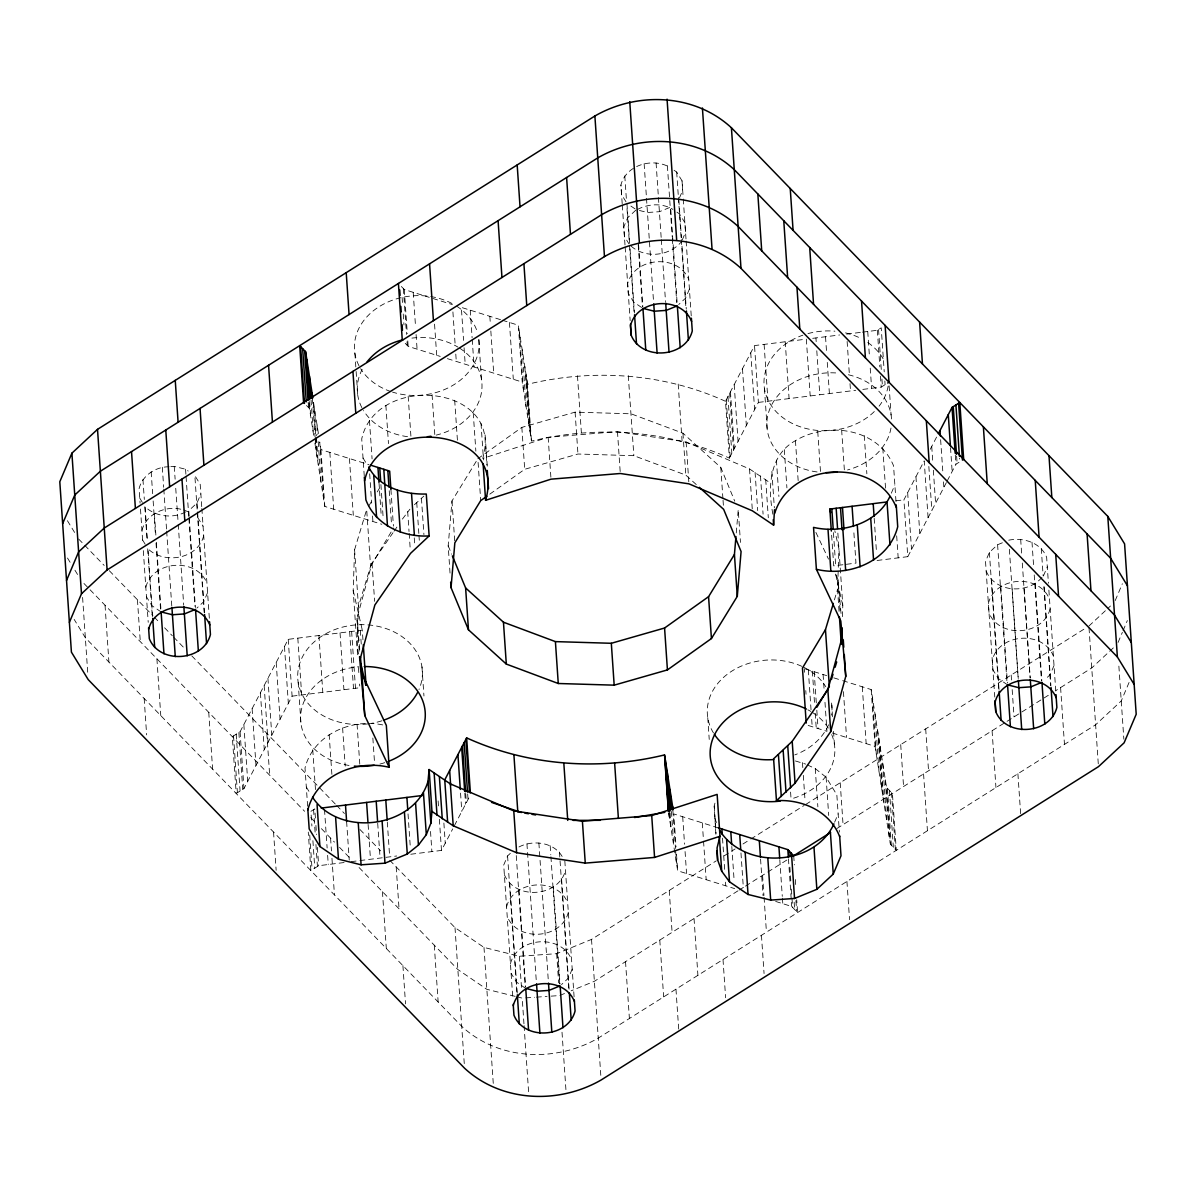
<?xml version="1.0" encoding="UTF-8"?>
<svg xmlns="http://www.w3.org/2000/svg" width="1196" height="1196" viewBox="0 0 1196 1196"><rect width="100%" height="100%" fill="white"/><g stroke="black" fill="none" stroke-linecap="round" stroke-linejoin="round"><path stroke-width="0.75" stroke-dasharray="5 3.75" d="M357.589 654.735L353.194 590.435L354.584 549.771L366.664 509.541L370.551 566.366L358.456 606.596L357.081 647.26L358.725 654.466M839.054 611.395L837.559 589.404L838.247 569.072M838.306 567.233L838.934 548.74L834.808 530.71M842.433 616.658L842.806 605.565L837.663 530.262M450.04 573.078L448.186 545.765L451.983 500.945L476.89 460.31M736.258 532.953L738.231 509.646L740.474 542.431M772.885 514.235C767.772 487.908 768.893 455.272 795.445 440.666C827.677 421.201 878.178 428.213 893.562 465.782L896.103 503.068M364.272 476.202L361.73 438.917C375.993 372.27 504.413 384.469 482.736 458.427L548.157 437.288L617.465 431.607L686.1 441.967L749.518 468.922L770.762 483.274M715.866 834.27L714.206 806.059L715.044 802.725M359.189 651.162L356.961 618.377L372.016 563.092L392.991 532.743M834.404 599.899L837.559 589.404M169.129 466.769C155.869 466.649 142.354 475.305 139.095 488.581L140.082 503.142M141.95 530.456C146.091 513.652 166.095 505.101 181.956 509.511M145.822 587.281C152.52 560.281 196.548 557.231 206.938 583.065M189.162 516.134L188.789 510.662L196.981 503.038L200.853 493.903M203.709 535.778C197.639 559.145 164.39 564.691 147.96 548.785L152.58 616.538M207.581 592.603L203.709 601.752L196.877 608.106M382.72 724.926C351.056 718.123 313.232 734.897 305.01 767.967L307.626 806.209M622.189 203.664L620.918 185.021C626.016 164.704 653.21 157.214 670.029 167.5M679.463 197.968L682.677 190.343L682.034 180.82L676.667 172.03L671.36 168.412M682.318 239.858L685.532 232.233L684.889 222.695L679.522 213.905L674.215 210.287M689.419 289.058L685.547 298.193L678.715 304.546M510.318 853.361L507.582 855.902L503.71 865.052L512.83 998.78M506.566 906.927C513.278 879.927 557.306 876.877 567.681 902.726M510.438 963.752C517.15 936.752 561.178 933.702 571.553 959.551M504.353 874.575C514.743 900.424 558.771 897.374 565.484 870.374M568.339 912.249C561.627 939.264 517.599 942.313 507.209 916.465M572.211 969.074L568.339 978.223L561.507 984.577M891.334 493.171L894.862 484.858M834.629 822.205L838.142 813.893M1002.383 542.775L997.599 544.733L989.391 552.358L985.519 561.507L994.773 697.059M1043.42 575.964L1047.292 566.829M1050.148 608.704C1043.435 635.719 999.408 638.769 989.032 612.92L988.374 603.397C995.087 576.382 1039.115 573.333 1049.505 599.181M1054.02 665.529L1050.148 674.679L1044.691 679.762M1115.225 600.556L1122.341 583.753M1118.081 642.446L1122.356 632.355M1123.059 630.666L1127.335 620.589M1129.069 682.453L1121.25 700.946L1095.626 724.776L598.254 1038.113C555.662 1062.646 498.597 1060.433 461.731 1026.347L85.35 637.737L74.167 619.408M288.221 639.337L292.093 696.162L243.954 788.583L236.195 793.471L232.323 736.661L240.082 731.758L288.221 639.337L362.298 630.113L363.046 641.116M410.781 854.243L441.488 850.416L452.701 828.903M454.36 825.718L470.506 794.712M502.305 320.214L518.346 325.237L522.218 382.062L531.473 441.085C597.178 425.193 667.577 430.022 729.366 458.128L725.494 401.303L754.512 345.584L804.564 339.35M729.366 458.128L758.384 402.409L754.512 345.584M877.072 560.476L907.779 556.663L903.907 499.838L924.209 460.849L928.081 517.674M930.234 449.292L937.529 435.284M907.779 556.663L946.365 482.586M947.187 480.986L955.918 464.242L959.805 461.791L959.551 458.128M368.592 506.342L372.419 499.943M377.218 491.93L381.046 485.531M370.551 566.366L393.559 527.959M394.037 531.218L397.192 526.659M402.424 519.079L409.899 509.197M414.429 504.712L423.862 496.116M635.838 210.152L627.646 217.762L623.774 226.911L624.417 236.449L628.902 243.775M986.177 571.045C995.117 592.738 1027.887 594.487 1042.06 577.234M1088.898 626.061L1110.471 605.998M1113.327 647.888L1091.754 667.951L1055.933 690.511M477.847 458.741L521.845 427.391L575.097 412.142L631.01 413.801L682.961 433.206L720.799 467.472L734.748 501.214M489.807 494.142L524.7 469.281L577.952 454.017L633.865 455.691L685.816 475.096L696.625 484.888M862.466 332.144L877.341 330.29L881.228 327.839L884.233 371.836M862.824 389.403L881.213 387.115L887.776 382.989M344.089 862.54L318.659 865.71L310.885 870.598L308.269 832.117M389.717 860.238L455.003 927.648L483.991 947.426L519.348 956.232L556.648 953.69L591.527 939.398L716.299 860.806M724.133 855.858L735.121 848.936M742.955 844.002L749.234 840.055M750.804 839.054L804.131 805.461M805.7 804.474L1085.789 628.02M737.977 890.826L594.382 981.288L571.135 990.811M739.203 890.048L744.241 886.879M745.437 886.131L767.234 872.392M767.772 872.048L788.164 859.206M836.796 828.574L1049.789 694.383M637.438 209.494C648.187 203.709 662.33 202.857 672.885 209.39M185.604 511.963C172.702 518.84 155.929 516.732 145.105 506.895L147.467 541.504M518.959 846.977C532.848 839.607 553.793 842.163 562.135 856.441M564.497 993.532L559.504 995.565L548.844 996.298M725.494 401.303C663.705 373.197 593.306 368.368 527.586 384.275L518.346 325.237M812.727 338.333L839.592 334.985M846.633 334.118L860.701 332.368M758.384 402.409L855.783 390.285M895.909 500.825L903.907 499.838M842.941 564.736L833.717 565.872L831.474 532.878M846.364 564.303L855.962 563.107L853.705 530.112M292.093 696.162L359.846 687.73L359.592 684.067M351.131 861.673L358.157 860.791M359.921 860.567L396.713 855.992M170.834 466.664L174.242 466.425L185.559 469.236L188.206 471.045M1008.751 540.173C1023.342 537.183 1040.774 542.55 1046.65 557.291L1048.414 583.214M525.762 997.883L534.642 997.27M536.421 997.15L547.08 996.418M795.4 760.955L805.656 764.095M639.441 210.481L647.514 212.499L659.459 211.692L670.612 207.117L677.22 303.993M183.571 509.915L191.061 512.935M515.132 996.358L486.847 989.316L457.859 969.522L358.935 867.399M516.896 996.806L522.204 998.122L523.953 1023.776M401.363 286.502L404.293 289.537L429.244 297.341M432.803 298.462L452.417 304.591M500.526 319.661L461.327 307.387L463.57 340.382M405.235 343.327L408.165 346.362L440.248 356.408M447.379 358.636L522.218 382.062M323.608 498.792L319.721 441.967L320.932 449.606L369.041 464.676M314.877 443.118L324.804 506.431L381.823 524.282M805.626 669.042L826.645 675.62M833.776 677.848L840.908 680.09M842.687 680.644L871.196 689.569L886.535 787.446L890.407 844.271L896.297 850.341L892.425 793.531L886.535 787.446M808.167 725.449L826.959 731.324L824.836 700.168M832.311 732.999L875.068 746.394L890.407 844.271M718.333 827.886L673.782 813.938L676.039 846.932M668.654 813.325L677.654 870.763L734.673 888.613M775.666 901.44L791.707 906.463L797.583 912.533L796.715 899.706M807.255 764.857L815.253 768.594L826.107 777.236L836.841 794.832L839.383 832.102M630.905 206.071L636.212 209.689M631.114 246.137C645.481 258.859 669.775 256.288 681.675 241.383L686.28 309.121M641.609 307.492L633.671 302.065L628.289 293.259L627.646 283.736C634.358 256.721 678.386 253.672 688.761 279.52M1007.555 684.874L998.271 678.536L992.904 669.745L992.261 660.207C998.959 633.207 1042.987 630.157 1053.377 656.006M161.116 611.933L151.832 605.61L146.465 596.819M525.732 988.419L516.463 982.08L511.096 973.29M306.52 405.504L309.465 408.554L313.83 436.376M78.622 539.022L104.187 565.424M109.299 570.701L152.953 615.776M154.254 617.106L159.427 622.458M164.6 627.795L172.359 635.809M173.659 637.154L184.005 647.843M191.764 655.856L335.388 804.131M336.674 805.476L344.433 813.489M359.966 829.516L380.672 850.894M83.959 583.469L304.591 811.292M310.736 817.63L315.699 822.743M321.41 828.649L334.476 842.134M339.529 847.351L351.325 859.535M626.046 201.885L621.561 194.559L620.918 185.021M363.031 457.993L367.501 465.319M197.699 517.464L203.066 526.255M139.738 498.104L144.208 505.43M306.326 787.043L310.796 794.368M142.593 539.994L147.063 547.32M67.425 520.709L74.885 532.923M67.484 558.009L71.222 564.108M74.944 570.223L77.74 574.798M815.896 532.399L828.499 559.1M835.585 574.125L837.948 579.133L841.102 614.161M448.186 545.765L451.669 554.197M714.745 817.885L717.69 826.062M835.78 574.902L842.806 605.565M353.194 590.435L362.298 630.113M318.405 433.55L313.262 400.66L315.624 435.494M356.961 618.377L359.936 651.566M1118.873 666.112L1123.851 739.188M1089.018 627.885L1098.347 764.842M1060.598 687.565L1064.47 744.39M1048.877 590.077L1055.889 692.843M1044.168 586.892L1050.895 685.607M1041.268 548.501L1043.136 575.814M1043.884 586.743L1050.611 685.458M1035.228 583.588L1041.836 680.464M1031.998 542.177L1033.613 565.843M1034.226 574.947L1041.462 680.943M1024.075 588.163L1030.175 677.698M1020.681 539.351L1021.683 553.927M1022.296 563.032L1030.145 678.117M1012.13 588.985L1018.245 678.521M1009.364 549.278L1018.215 678.939M1011.173 675.022L1011.547 680.494M1012.175 689.599L1014.029 716.912M1017.901 773.737L1020.637 813.788M1000.828 586.16L1007.436 683.036M997.599 544.733L1007.062 683.514M991.544 579.836L999.019 689.464M989.391 552.358L998.735 689.315M992.082 730.741L995.954 787.566M956.621 456.139L957.129 463.48M955.29 455.078L955.918 464.242M950.521 447.633L952.151 471.463M940.624 439.694L942.882 472.674M943.509 481.853L943.883 487.34M931.729 446.407L932.731 461.073M933.358 470.237L935.601 503.232M928.843 466.455L931.848 510.453M915.942 476.726L919.814 533.551M925.689 728.872L928.545 770.762M907.659 492.617L911.531 549.442M923.566 773.902L927.438 830.727M889.106 385.874L891.095 415.012M896.686 535.853L898.181 557.859M884.846 381.001L885.1 384.664M878.552 329.528L881.303 369.848M881.93 379.012L882.424 386.353M877.341 330.29L879.837 366.948M880.465 376.112L881.213 387.115M882.812 448.201L885.548 488.267M900.708 744.615L903.563 786.505M867.743 331.486L869.492 357.156M870.24 368.144L871.615 388.311M874.186 518.317L876.563 553.15M891.498 792.574L895.37 849.399M889.48 790.496L893.352 847.306M864.26 435.538L866.861 473.78M887.462 788.403L891.334 845.228M885.339 779.807L889.211 836.632M882.708 762.988L886.58 819.798M880.062 746.155L883.934 802.979M878.866 738.515L882.738 795.34M877.67 730.861L881.542 787.686M875.038 714.042L878.911 770.867M872.392 697.208L876.279 754.033M871.196 689.569L875.068 746.394M847.127 341.443L849.504 376.277M850.012 383.602L850.505 390.943M862.286 686.773L866.158 743.598M841.64 429.902L844.361 469.968M825.524 336.749L826.526 351.415M827.273 362.403L829.396 393.559M837.948 579.133L840.31 613.727M833.448 532.639L835.69 565.633M843.434 691.647L846.559 737.469M815.926 337.945L816.18 341.608M816.793 350.772L819.798 394.755M817.75 431.532L820.486 471.598M840.205 782.737L843.06 824.612M846.932 881.437L849.549 919.679M832.521 716.733L831.534 702.157A62.431 49.858 -3.9 0 1 831.414 715.193M833.522 731.294L834.389 744.047M806.328 339.126L810.2 395.951M823.087 674.499L824.089 689.165M826.107 777.236L828.708 815.478M814.177 671.718L816.3 702.874M816.808 710.215L818.049 728.543M812.353 671.15L814.715 705.969M815.223 713.294L816.225 727.96M795.445 440.666L798.166 480.732M815.253 768.594L817.87 806.837M808.317 669.88L811.067 710.2M811.695 719.379L812.189 726.705M785.219 341.757L789.091 398.582M804.28 668.624L804.534 672.287M805.79 690.615L806.029 694.278M784.307 449.621L786.908 487.863M802.456 762.6L802.83 768.071M803.323 775.352L805.058 800.842M776.413 460.056L778.895 496.49M764.109 344.388L767.982 401.213M771.869 471.463L774.35 507.881M764.453 388.536L767.309 430.411M790.586 792.096L790.96 797.568M793.71 855.708L794.338 864.872M795.34 879.538L795.833 886.879M795.908 900.588L796.671 911.591M765.709 479.536L768.31 517.778M794.144 902.173L794.637 909.498M789.868 867.085L790.87 881.751M791.378 889.077L791.872 896.417M791.991 898.241L792.619 907.405M788.448 858.803L791.707 906.463M760.477 475.888L763.078 514.13M750.744 352.805L754.616 409.63M755.08 472.36L757.696 510.602M779.792 859.685L782.289 896.342M782.423 898.181L782.797 903.668M749.518 468.922L752.254 508.988M742.477 368.682L746.349 425.507M734.195 384.574L738.067 441.399M730.442 391.795L734.314 448.62M729.665 393.275L733.537 450.1M762.57 875.337L763.945 895.49M764.065 897.329L766.442 932.162M760.566 859.042L763.063 895.699M727.96 396.549L731.832 453.374M726.256 399.808L730.128 456.633M761.448 935.302L764.065 973.544M720.799 467.472L722.907 498.433M723.042 500.257L723.655 509.361M740.967 852.912L743.344 887.731M731.803 846.454L734.18 881.288M682.034 180.82L683.185 197.639M683.275 199.029L686.041 239.559M686.13 241.024L691.243 315.938M722.519 838.172L724.641 869.328M725.524 882.155L725.763 885.817M678.82 199.493L681.421 237.735M676.667 172.03L678.282 195.696M678.401 197.519L681.137 237.735M681.272 239.574L685.996 308.972M714.206 806.059L716.06 833.373M707.748 717.57L709.228 739.427M723.012 959.506L725.628 997.748M667.383 165.691L672.242 236.913M672.361 238.737L676.727 302.648M686.1 441.967L688.821 482.033M682.961 433.206L685.816 475.096M678.192 384.065L682.064 440.875M702.291 822.863L703.412 839.368M703.547 841.192L706.163 879.688M656.081 162.88L658.308 195.651M658.428 197.475L661.179 237.75M661.298 239.589L665.529 301.646M644.136 163.688L646.378 196.473M646.498 198.297L653.599 302.468M694.039 918.498L697.911 975.323M682.692 816.733L684.561 844.227M685.069 851.552L686.564 873.558M638.574 244.283L642.82 306.55M638.216 244.971L642.446 307.028M676.532 854.258L677.654 870.763M672.84 809.961L675.456 848.457M675.591 850.281L676.458 863.108M671.449 811.471L673.826 846.29M670.059 812.966L671.18 829.471M669.356 812.652L669.984 821.816M669.237 812.906L669.745 820.247M668.953 813.116L669.207 816.778M626.928 203.35L629.664 243.416M630.038 248.903L634.403 312.978M624.79 175.887L626.525 201.376M627.018 208.657L629.395 243.431M629.515 245.27L634.119 312.829M669.237 890.452L672.092 932.327M675.964 989.152L678.7 1029.218M622.279 205.054L625.045 245.614M625.149 247.079L630.157 320.588M628.274 375.619L633.865 455.691M659.788 940.086L663.66 996.911M617.465 431.607L620.186 471.673M625.523 961.674L629.395 1018.484M577.474 375.768L581.361 432.578M575.097 412.142L577.952 454.017M591.527 939.398L600.99 1078.179M548.157 437.288L550.893 477.354M564.826 860.836L574.155 997.793M561.612 879.509L569.087 989.152M527.346 382.69L531.473 441.085M559.459 852.045L568.788 989.002M526.808 379.222L530.68 436.047M526.016 374.184L530.127 432.578M524.82 366.529L528.692 423.354M522.174 349.71L526.046 406.535M519.542 332.892L523.414 389.702M521.845 427.391L524.7 469.281M553.404 887.133L560.012 984.009M550.175 845.722L550.803 854.826M550.922 856.65L559.638 984.487M556.648 953.69L558.637 982.828M562.015 1032.238L565.992 1090.632M509.436 322.442L513.308 379.267M538.873 842.896L548.351 981.243M526.928 843.718L536.391 982.484M489.837 316.312L490.33 323.638M490.838 330.978L493.709 373.137M519.004 889.704L525.612 986.58M516.268 855.574L525.238 987.059M478.789 339.649L481.525 379.715M485.128 434.94L487.49 469.55M485.666 446.766L486.907 464.975M519.348 956.232L521.576 989.017M524.072 1025.615L528.811 1095.013M481.016 423.489L483.498 459.907M509.735 883.381L517.33 994.833M470.237 310.183L472.106 337.676M472.226 339.5L474.109 366.993M507.582 855.902L517.046 994.683M478.101 462.389L480.702 500.631M473.242 412.919L475.859 451.161M464.063 347.707L465.199 364.212M452.91 311.932L455.287 346.75M455.781 354.091L456.289 361.416M454.689 400.256L457.425 440.307M483.991 947.426L493.455 1086.192M451.983 500.945L454.719 541.011M467.666 793.95L468.04 799.451M434.552 324.131L436.69 355.287M465.707 793.561L466.335 802.725M464.81 793.202L465.558 804.205M460.55 793.098L461.805 811.426M432.07 394.62L434.791 434.671M413.203 292.332L415.58 327.151M416.088 334.491L417.075 349.142M455.003 927.648L464.332 1064.59M443.88 823.027L445.256 843.195M421.44 498.194L423.922 534.612M404.293 289.537L407.298 333.535M407.791 340.86L408.165 346.362M403.381 288.595L406.505 334.417M406.999 341.742L407.253 345.405M438.125 800.931L438.498 806.418M439.366 819.26L441.488 850.416M416.731 502.499L418.839 533.461M418.959 535.27L419.333 540.741M402.11 297.505L402.604 304.831M403.231 313.995L403.979 324.998M408.18 396.25L410.916 436.301M414.25 537.886L414.623 543.343M421.964 666.875L423.952 696.012M430.515 831.444L431.891 851.612M407.672 511.484L409.032 531.517M409.167 533.341L410.273 549.726M434.283 945.199L438.155 1002.009M385.874 405.384L388.476 443.626M390.928 489.463L393.424 526.12M389.223 490.719L391.6 525.552M408.03 813.908L410.288 846.903M380.911 484.53L383.273 519.363M378.953 482.123L381.315 516.956M369.474 420.633L372.076 458.875M369.669 473.84L371.657 503.157M372.539 515.999L372.913 521.501M396.19 866.921L399.045 908.811M402.917 965.635L405.534 1003.878M372.016 563.092L374.632 601.334M387.295 822.041L389.672 856.874M354.883 353.239L356.004 369.639M356.124 371.463L357.739 395.129M372.853 738.007L374.468 761.688M382.436 891.648L386.308 948.473M377.697 823.237L380.074 858.055M349.441 458.531L353.313 515.356M360.325 630.367L361.312 645.033M354.584 549.771L358.456 606.596M358.471 667.562L358.845 673.064M368.099 824.433L370.476 859.251M351.624 631.443L355.496 688.268M357.066 724.238L359.787 764.304M349.636 631.697L353.508 688.522M329.842 452.402L333.714 509.227M340.038 632.893L343.925 689.718M342.609 727.886L345.21 766.128M346.616 821.562L349.247 860.059M320.932 449.606L324.804 506.431M317.089 425.133L317.717 434.298M318.211 441.638L320.962 481.958M314.458 408.314L316.327 435.807M316.462 437.646L318.33 465.139M315.759 437.332L317.134 457.485M312.44 398.522L315.056 437.018M315.176 438.842L315.938 449.846M311.05 400.017L313.292 433.012M309.659 401.527L310.661 416.193M309.091 403.052L309.465 408.554M308.164 402.095L308.538 407.597M329.154 734.434L331.89 774.485M318.928 635.525L322.8 692.335M330.589 838.112L331.456 850.954M331.95 858.28L334.461 894.937M324.505 809.528L327.136 848.024M327.629 855.349L328.257 864.514M312.754 749.683L315.49 789.734M315.415 818.049L314.787 808.885L310.9 811.337L311.902 826.002M315.908 825.39L316.536 834.554M317.403 847.381L318.659 865.71M313.576 809.647L315.191 833.477M315.938 844.481L317.448 866.472M312.904 840.668L314.772 868.161M297.819 638.141L301.691 694.966M309.734 835.017L312.096 869.836M298.178 682.288L301.033 724.178M284.469 646.558L288.341 703.383M276.186 662.449L280.058 719.274M267.919 678.326L271.791 735.151M264.152 685.547L268.024 742.372M266.813 733.327L269.668 775.217M273.54 832.042L276.141 870.284M260.399 692.768L264.271 749.593M252.117 708.66L255.989 765.47M243.849 724.537L247.721 781.362M240.082 731.758L243.954 788.583M238.871 732.52L242.743 789.345M236.195 734.209L240.082 791.034M233.534 735.884L237.406 792.709M201.72 506.641L200.21 484.365L194.843 475.574L197.191 510.169M201.855 508.464L209.539 621.322M196.981 503.038L197.489 510.318M197.609 512.142L204.456 612.681M197.325 511.993L204.172 612.516M208.747 712.323L212.619 769.148M189.282 517.943L195.397 607.538M185.559 469.236L185.933 474.707M186.053 476.531L188.789 516.627M188.908 518.466L194.888 606.193M174.242 466.425L175.124 479.177M175.737 488.282L178.129 522.517M178.249 524.341L183.706 605.191M162.312 467.247L163.673 487.265M163.807 489.089L166.543 529.29M166.663 531.114L171.776 606.013M154.389 513.234L155.869 535.09M156.377 542.371L160.997 610.11M151.159 471.807L152.654 493.664M153.148 500.945L155.51 535.688M156.018 543.029L160.623 610.588M156.9 658.787L160.772 715.612M142.952 479.432L144.327 499.465M144.821 506.745L147.183 541.474M147.691 548.815L152.415 618.197M140.485 509.033L142.847 543.657M143.311 550.623L148.214 622.309M137.435 599.749L140.291 641.624M144.163 698.449L146.645 734.882M105.039 605.251L108.911 662.061M82.599 597.402L87.831 674.155M828.559 724.791A62.431 49.858 -3.9 0 1 794.772 754.915M713.504 733.013A62.431 49.858 -3.9 0 1 727.646 674.006A62.431 49.858 -3.9 0 1 801.963 666.396M803.518 667.144A62.431 49.858 -3.9 0 1 825.763 686.728M367.8 723.909A62.431 49.858 -3.9 0 1 297.714 674.694A62.431 49.858 -3.9 0 1 371.313 625.224A62.431 49.858 -3.9 0 1 418.989 689.494M381.868 720.799A62.431 49.858 -3.9 0 1 371.358 723.371M888.135 386.144A62.431 49.858 -3.9 0 1 879.09 406.162M874.306 411.544A62.431 49.858 -3.9 0 1 776.01 411.529A62.431 49.858 -3.9 0 1 802.86 335.179M807.973 333.594A62.431 49.858 -3.9 0 1 834.898 331.187M845.512 332.877A62.431 49.858 -3.9 0 1 861.733 338.872M867.773 342.505A62.431 49.858 -3.9 0 1 884.128 360.624M478.908 339.664A62.431 49.858 -3.9 0 1 392.527 392.109M390.883 391.57A62.431 49.858 -3.9 0 1 360.654 368.682M358.994 365.752A62.431 49.858 -3.9 0 1 368.682 314.952A62.431 49.858 -3.9 0 1 428.901 296.294M430.68 296.548A62.431 49.858 -3.9 0 1 455.078 305.219M456.663 306.191A62.431 49.858 -3.9 0 1 477.623 333.041M459.518 348.081A62.431 49.858 -3.9 0 1 480.613 396.414A62.431 49.858 -3.9 0 1 436.256 435.105M407.522 436.675A62.431 49.858 -3.9 0 1 363.509 410.557M361.85 407.627A62.431 49.858 -3.9 0 1 362.164 369.429M411.902 338.109A62.431 49.858 -3.9 0 1 457.933 347.094M890.99 428.033A62.431 49.858 -3.9 0 1 847.575 469.938M817.092 471.957A62.431 49.858 -3.9 0 1 767.697 415.954A62.431 49.858 -3.9 0 1 837.753 373.077M848.368 374.752A62.431 49.858 -3.9 0 1 891.573 420.573M384.723 762.674A62.431 49.858 -3.9 0 1 379.536 764.154M349.023 765.455A62.431 49.858 -3.9 0 1 300.749 714.057A62.431 49.858 -3.9 0 1 358.785 666.785M831.683 734.553A62.431 49.858 -3.9 0 1 792.589 798.494M807.883 709.796A62.431 49.858 -3.9 0 1 810.798 711.426M812.368 712.412A62.431 49.858 -3.9 0 1 828.619 728.618"/><path stroke-width="1.5" d="M841.61 640.682L842.059 627.75M699.331 487.34L723.655 509.361L741.086 551.535L737.289 596.356L711.426 638.544L667.428 669.91L614.176 685.159L558.263 683.499L506.312 664.079L468.473 629.814L451.042 587.64L454.839 542.835L480.702 500.631L486.772 496.31M737.289 596.356L734.434 554.466L735.959 536.541M483.109 463.884L485.591 500.317L551.012 479.162L620.32 473.496L688.956 483.842L752.374 510.812L773.618 525.164L774.485 509.705M307.806 808.885L309.181 828.918L319.915 846.514L338.468 859.177L361.102 864.813L384.977 863.183L407.283 854.034L418.436 845.094L426.314 834.644L430.859 823.252L428.004 781.362L429.11 769.536L450.354 783.903L513.772 810.858L582.407 821.218L651.715 815.552L717.137 794.398L719.992 836.288L717.062 847.934L717.6 859.76L721.711 871.226L729.485 881.796L748.038 894.458L770.673 900.095L794.548 898.465L816.853 889.316L833.253 874.067L840.997 855.783L839.637 835.75M430.859 823.252L431.965 811.426L429.11 769.536M485.591 500.317C507.268 426.344 378.848 414.145 364.586 480.807M307.865 809.856C316.477 775.262 356.632 759.296 389.193 767.309L364.78 715.582L359.817 660.267L374.871 604.982L410.527 553.374L429.14 535.913L426.284 494.023C405.13 494.636 380.119 487.998 369.295 468.249M827.856 689.733L792.201 741.341L773.603 758.802L776.458 800.677L795.056 783.231L830.712 731.608L827.856 689.733L841.939 638.021M830.712 731.608L845.766 676.338L844.286 654.481M806.209 723.042L802.456 668.041L825.464 629.634L833.343 603.397M831.444 679.463L833.014 674.215M835.122 667.219L836.692 661.971M312.59 797.298C338.857 837.619 414.055 828.649 428.004 781.362M774.724 513.338C790.182 461.536 876.234 457.081 896.417 507.672M71.895 453.179L59.8 481.749L71.416 652.134L88.205 679.612L464.586 1068.237C501.453 1102.323 558.517 1104.536 601.11 1080.003L1098.481 766.651L1124.105 742.821L1136.2 714.251L1124.584 543.866L1107.795 516.388L731.414 127.763C694.547 93.677 637.483 91.464 594.89 115.997L97.519 429.349L71.895 453.179L81.478 593.769L69.383 622.339M62.655 523.639L74.75 495.054L100.374 471.224L597.746 157.887C640.338 133.354 697.403 135.567 734.269 169.653L1110.65 558.263L1127.439 585.756M66.528 580.449L78.622 551.879L104.246 528.049L601.618 214.712C644.225 190.179 701.275 192.392 738.141 226.478L1114.523 615.088L1131.311 642.566M148.678 629.171C155.375 602.156 199.403 599.106 209.793 624.955M148.573 627.78L149.321 638.694C159.711 664.542 203.739 661.493 210.436 634.493L209.569 621.741M691.617 321.41C681.242 295.562 637.214 298.611 630.501 325.626L631.144 335.149C641.534 360.998 685.562 357.948 692.275 330.948L691.393 318.196M513.293 1005.642C520.006 978.627 564.034 975.592 574.409 1001.426M513.204 1004.251L513.951 1015.18C524.326 1041.013 568.354 1037.978 575.067 1010.964L574.319 1000.035M845.766 676.338L840.803 621.008L816.39 569.281L813.534 527.391C841.745 533.879 876.907 523.938 889.929 496.49M816.39 569.281C848.951 577.294 889.106 561.343 897.718 526.733L896.223 504.891M719.828 830.667C744.764 869.881 814.685 866.472 833.926 823.88M1056.232 697.881C1045.842 672.047 1001.814 675.082 995.117 702.097L995.76 711.635C1006.135 737.469 1050.178 734.434 1056.875 707.419L1056.008 694.667M444.688 780.016L466.634 737.887C528.423 765.978 598.822 770.822 664.542 754.93L673.064 809.348M938.352 433.7L952.046 407.417L959.805 402.529L963.677 459.339L962.466 460.116L958.594 403.291M816.868 707.27L829.336 686.459L825.464 629.634M452.372 555.886L465.618 587.939L503.456 622.204L555.407 641.609L611.32 643.284L664.572 628.02L708.57 596.669L734.434 554.466M81.478 593.769L107.102 569.939L604.473 256.602C647.081 232.069 704.13 234.267 740.997 268.353L1117.378 656.978L1134.167 684.456M887.776 382.989L888.987 382.212L885.115 325.402M792.873 856.246L830.517 832.521M431.965 811.426L453.209 825.778L516.627 852.748L585.263 863.108L654.571 857.427L719.992 836.288M634.553 817.511L664.841 812.353M831.34 531.054L829.845 509.062L887.268 501.901M321.186 808.092L422.741 795.445M573.183 820.381L600.377 820.307M364.332 477.159L365.886 499.883C375.589 525.253 403.291 537.512 429.14 535.913M776.458 800.677C802.292 799.078 829.994 811.337 839.697 836.722M491.526 802.367L521.381 812.547M524.939 813.16L528.512 813.758M532.071 814.356L535.644 814.969M370.82 465.229L389.672 471.134L390.928 489.463M718.333 827.886L787.835 849.638L793.71 855.708M312.784 397.61L305.593 351.729L299.703 345.659L303.575 402.469L304.502 403.426M360.43 657.097L361.925 673.692L386.338 725.419L389.193 767.309M829.845 509.062L830.667 512.665M360.788 663.496L365.752 685.144M1107.795 516.388L1117.378 656.978M1087.089 533.939L1090.961 590.749M1048.982 455.661L1051.837 497.551M1055.709 554.376L1058.565 596.251M1051.03 687.431L1053.003 716.568M1035.228 480.388L1039.1 537.213M1044.811 724.178L1041.955 682.303L1030.803 686.863L1018.857 687.685L1007.555 684.874L1010.411 726.749M1030.294 679.537L1033.658 728.753M1018.364 680.36L1021.713 729.575M983.381 426.852L987.253 483.677M999.138 691.288L1001.127 720.426M995.012 700.707L995.76 711.635M955.918 404.966L959.416 456.289M953.257 406.655L956.501 454.316M952.046 407.417L955.17 453.239M948.279 414.638L950.401 445.794M940.011 430.53L940.385 436.017M919.604 322.068L922.46 363.958M926.332 420.783L929.187 462.673M887.118 503.142L889.973 545.032M861.539 301.063L865.411 357.888M873.2 503.666L874.067 516.493M870.718 518.391L873.573 560.281M857.263 524.939L860.118 566.829M852.075 506.282L853.451 526.449M842.492 507.478L843.987 529.484M842.806 528.587L845.662 570.462M840.504 507.732L842.014 529.723M836.168 508.27L837.544 528.438M843.285 639.905L843.778 647.2M839.428 616.897L841.296 644.39M831.818 508.808L833.193 528.976M809.692 247.527L813.564 304.352M828.006 529.38L830.861 571.269M790.227 188.49L793.083 230.365M796.955 287.19L799.81 329.079M830.398 832.192L833.253 874.067M783.769 220.752L787.641 277.577M813.998 847.441L816.853 889.316M757.845 193.991L761.717 250.801M792.201 741.341L795.056 783.231M773.259 519.707L773.618 525.164M787.745 745.9L790.601 787.79M791.692 856.575L794.548 898.465M790.765 852.673L791.019 856.336M783.156 750.326L786.011 792.215M788.747 850.595L789.121 856.082M787.835 849.638L788.328 856.979M778.432 754.631L781.287 796.506M731.414 127.763L740.997 268.353M778.925 846.858L779.672 857.846M767.817 858.205L770.673 900.095M759.311 840.713L760.447 857.218M702.411 107.984L712.009 248.574M745.183 852.569L748.038 894.458M739.711 834.584L740.713 849.25M730.801 831.788L731.683 844.615M726.63 839.906L729.485 881.796M708.57 596.669L711.426 638.544M721.891 829.007L722.264 834.494M686.414 310.945L688.403 340.083M719.349 836.632L721.711 871.226M667.069 99.178L676.652 239.768M716.987 850.655L717.6 859.76M680.195 347.707L677.34 305.817L666.187 310.392L654.257 311.214L642.94 308.389L645.795 350.279M665.694 303.066L669.042 352.282M653.749 303.874L657.112 353.089M629.754 101.72L639.352 242.31M664.572 628.02L667.428 669.91M672.586 806.298L672.84 809.961M669.954 789.465L671.33 809.632M667.308 772.646L669.939 811.142M666.112 764.992L669.237 810.813M665.873 763.422L669.117 811.082M665.32 759.953L668.699 809.453M664.782 756.5L668.4 809.662M634.538 314.802L636.526 343.94M664.542 754.93L668.415 811.74M630.412 324.221L631.144 335.149M651.715 815.552L654.571 857.427M594.89 115.997L604.473 256.602M611.32 643.284L614.176 685.159M614.654 763.422L618.392 818.423M566.605 177.516L570.477 234.326M582.407 821.218L585.263 863.108M563.854 763.571L567.741 820.396M555.407 641.609L558.263 683.499M517.18 164.958L520.036 206.848M523.908 263.673L526.763 305.548M569.326 992.785L571.195 1020.113M562.987 1027.723L560.132 985.848L548.979 990.408L537.049 991.23L525.732 988.419L528.587 1030.294M498.089 220.677L501.961 277.502M548.486 983.082L551.834 1032.298M536.541 983.904L539.904 1033.12M513.936 755.125L517.808 811.949M503.456 622.204L506.312 664.079M513.772 810.858L516.627 852.748M487.28 470.447L488.521 488.656M517.33 994.833L519.318 1023.97M465.618 587.939L468.473 629.814M466.634 737.887L470.387 792.873M465.857 739.367L469.49 792.529M464.168 742.626L467.531 792.126M429.558 263.838L433.43 320.663M462.463 745.9L465.588 791.722M450.668 582.183L451.042 587.64M461.686 747.38L464.691 791.378M457.933 754.601L460.296 789.435M449.651 770.493L450.653 785.159M450.354 783.903L453.209 825.778M444.792 780.465L447.648 822.355M439.395 776.937L442.251 818.812M434.163 773.289L437.018 815.179M399.718 289.91L400.092 295.412M400.839 306.415L401.213 311.902M402.08 324.744L402.454 330.246M398.418 283.467L402.29 340.292M411.529 493.5L414.384 535.389M423.459 792.769L426.314 834.644M397.431 490.225L400.286 532.1M415.58 803.204L418.436 845.094M387.848 470.566L388.969 487.056M406.909 797.418L407.791 810.245M383.811 469.295L387.474 526.105M404.427 812.144L407.283 854.034M379.775 468.04L380.657 480.867M377.951 467.457L378.953 482.123M373.765 475.574L376.62 517.464M369.16 466.5L369.415 470.178M385.8 800.049L387.175 820.202M346.212 272.673L349.068 314.563M352.94 371.388L355.795 413.263M382.122 821.293L384.977 863.183M376.202 801.245L377.577 821.398M363.3 644.779L366.051 685.114M361.925 673.692L364.78 715.582M359.562 656.619L359.817 660.267M366.604 802.441L367.979 822.594M358.247 822.923L361.102 864.813M345.495 805.058L346.616 821.562M312.066 393.021L312.44 398.522M309.42 376.202L310.93 398.193M306.789 359.368L309.54 399.703M305.593 351.729L308.837 399.374M304.666 350.772L308.045 400.271M335.613 817.287L338.468 859.177M302.648 348.694L306.266 401.841M300.63 346.601L304.382 401.587M317.06 804.624L319.915 846.514M268.562 365.273L272.434 422.098M200.046 408.434L203.918 465.259M204.591 614.49L206.564 643.627M198.372 651.252L195.516 609.377L184.363 613.937L172.418 614.759L161.116 611.933L163.972 653.823M175.244 380.388L178.099 422.263M181.971 479.088L184.827 520.978M183.855 606.611L187.219 655.827M165.781 430.022L169.653 486.847M171.925 607.419L175.274 656.634M152.714 618.362L154.688 647.499M131.53 451.61L135.402 508.435M97.519 429.349L107.102 569.939M773.767 759.55A62.431 49.858 -3.9 0 1 714.431 734.449M417.524 692.574A62.431 49.858 -3.9 0 1 383.542 720.231M430.934 436.211A62.431 49.858 -3.9 0 1 427.361 436.749M366.888 362.089A62.431 49.858 -3.9 0 1 403.007 339.739M836.931 472.031A62.431 49.858 -3.9 0 1 826.047 472.614M364.257 666.546A62.431 49.858 -3.9 0 1 424.087 705.206A62.431 49.858 -3.9 0 1 388.057 761.508M374.213 765.261A62.431 49.858 -3.9 0 1 354.36 766.098M780.226 801.081A62.431 49.858 -3.9 0 1 711.695 742.118A62.431 49.858 -3.9 0 1 806.373 709.019"/></g></svg>
